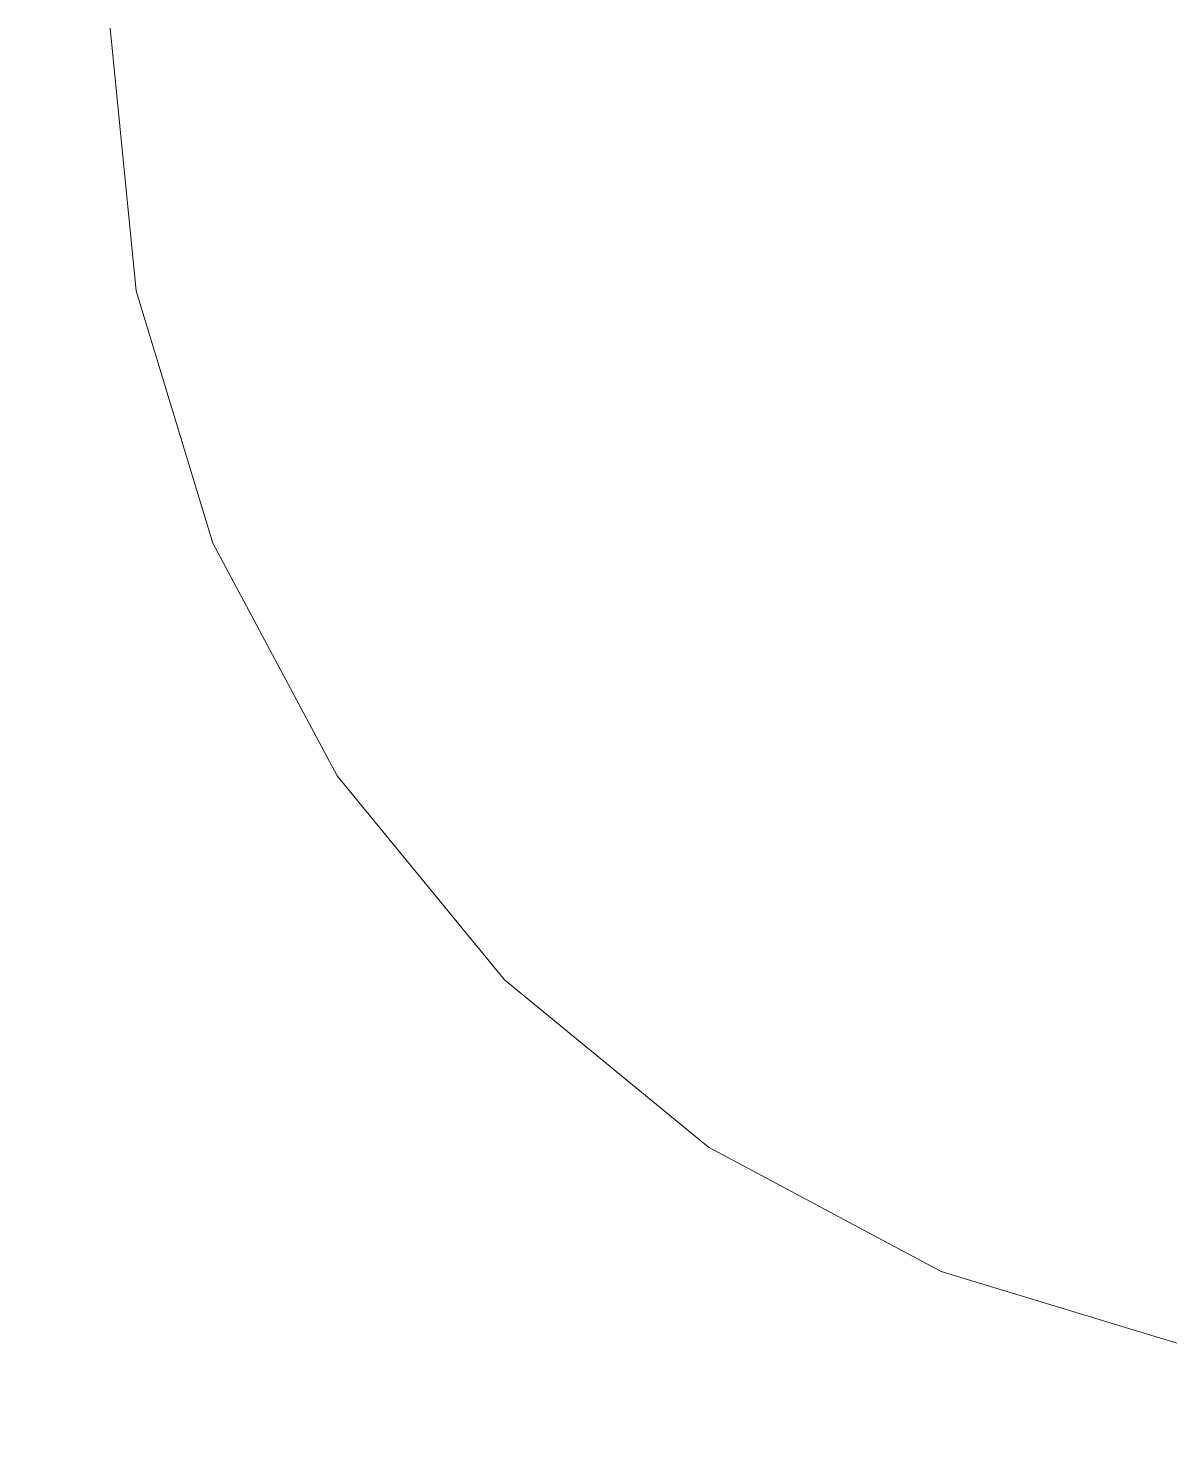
# Model space of a CAD drawing. Header units: metres. Extents: x 48 to 635, y -15 to 39.
# Drawn here: x 492.6111 to 492.696, y -12.098 to -11.9938 of the extents above; entities that cross this region are included whole.
import ezdxf

# ---------------------------------------------------------------- set-up
doc = ezdxf.new("R2010")
doc.units = ezdxf.units.M
doc.header["$MEASUREMENT"] = 0
doc.linetypes.add('Wipeout_Contour', pattern=[1, 0, -1])
doc.layers.add('Interior - Lamp', color=7, linetype='Continuous')
doc.layers.add('Structural - Bearing', color=7, linetype='Continuous')

msp = doc.modelspace()

# ---------------------------------------------------------------- wipeouts: each hides what was drawn before it
at = {"color": 254, "linetype": 'Wipeout_Contour', "lineweight": 0, "ltscale": 19717.710675}
msp.add_wipeout([(492.63226, -11.88127), (491.85728, -11.88127), (491.85728, -14.60127), (492.03728, -14.60127), (492.03728, -12.31127), (493.03728, -12.31127), (493.03728, -14.60127), (493.53972, -14.60127), (493.85728, -14.56592), (493.85728, -11.88127), (492.80226, -11.88127), (492.80226, -11.92127), (492.78579, -11.92127), (492.78797, -11.92306), (492.80041, -11.93821), (492.80965, -11.9555), (492.81534, -11.97426), (492.81726, -11.99377), (492.81534, -12.01328), (492.80965, -12.03203), (492.80041, -12.04932), (492.78797, -12.06448), (492.77282, -12.07691), (492.75553, -12.08615), (492.73677, -12.09184), (492.71726, -12.09377), (492.69775, -12.09184), (492.67899, -12.08615), (492.6617, -12.07691), (492.64655, -12.06448), (492.63411, -12.04932), (492.62487, -12.03203), (492.61918, -12.01328), (492.61726, -11.99377), (492.61918, -11.97426), (492.62487, -11.9555), (492.63411, -11.93821), (492.64655, -11.92306), (492.64873, -11.92127), (492.63226, -11.92127)], dxfattribs=at).dxf.layer = 'Structural - Bearing'

# ---------------------------------------------------------------- next in the draw order: wipeouts: each hides what was drawn before it
at = {"color": 254, "linetype": 'Wipeout_Contour', "lineweight": 0, "ltscale": 1971.329991}
msp.add_wipeout([(492.67973, -12.08615), (492.67899, -12.08615), (492.69775, -12.09184), (492.69813, -12.09184)], dxfattribs=at).dxf.layer = 'Interior - Lamp'

# ---------------------------------------------------------------- next in the draw order: wipeouts: each hides what was drawn before it
at = {"color": 254, "linetype": 'Wipeout_Contour', "lineweight": 0, "ltscale": 1971.298516}
msp.add_wipeout([(492.68191, -12.08615), (492.67973, -12.08615), (492.69813, -12.09184), (492.69924, -12.09184)], dxfattribs=at).dxf.layer = 'Interior - Lamp'

# ---------------------------------------------------------------- next in the draw order: wipeouts: each hides what was drawn before it
at = {"color": 254, "linetype": 'Wipeout_Contour', "lineweight": 0, "ltscale": 1971.258284}
msp.add_wipeout([(492.6617, -12.07691), (492.67899, -12.08615), (492.67973, -12.08615), (492.66277, -12.07691)], dxfattribs=at).dxf.layer = 'Interior - Lamp'
at = {"color": 254, "linetype": 'Wipeout_Contour', "lineweight": 0, "ltscale": 1971.271268}
msp.add_wipeout([(492.68544, -12.08615), (492.68191, -12.08615), (492.69924, -12.09184), (492.70104, -12.09184)], dxfattribs=at).dxf.layer = 'Interior - Lamp'

# ---------------------------------------------------------------- next in the draw order: wipeouts: each hides what was drawn before it
at = {"color": 254, "linetype": 'Wipeout_Contour', "lineweight": 0, "ltscale": 1971.232443}
msp.add_wipeout([(492.66593, -12.07691), (492.66277, -12.07691), (492.67973, -12.08615), (492.68191, -12.08615)], dxfattribs=at).dxf.layer = 'Interior - Lamp'
at = {"color": 254, "linetype": 'Wipeout_Contour', "lineweight": 0, "ltscale": 1971.24496}
msp.add_wipeout([(492.6902, -12.08615), (492.68544, -12.08615), (492.70104, -12.09184), (492.70347, -12.09184)], dxfattribs=at).dxf.layer = 'Interior - Lamp'

# ---------------------------------------------------------------- next in the draw order: wipeouts: each hides what was drawn before it
at = {"color": 254, "linetype": 'Wipeout_Contour', "lineweight": 0, "ltscale": 1971.193458}
msp.add_wipeout([(492.64655, -12.06448), (492.6617, -12.07691), (492.66277, -12.07691), (492.64791, -12.06448)], dxfattribs=at).dxf.layer = 'Interior - Lamp'
at = {"color": 254, "linetype": 'Wipeout_Contour', "lineweight": 0, "ltscale": 1971.215978}
msp.add_wipeout([(492.66593, -12.07691), (492.68191, -12.08615), (492.68544, -12.08615), (492.67107, -12.07691)], dxfattribs=at).dxf.layer = 'Interior - Lamp'
at = {"color": 254, "linetype": 'Wipeout_Contour', "lineweight": 0, "ltscale": 1971.215095}
msp.add_wipeout([(492.696, -12.08615), (492.6902, -12.08615), (492.70347, -12.09184), (492.70642, -12.09184)], dxfattribs=at).dxf.layer = 'Interior - Lamp'

# ---------------------------------------------------------------- next in the draw order: wipeouts: each hides what was drawn before it
at = {"color": 254, "linetype": 'Wipeout_Contour', "lineweight": 0, "ltscale": 1971.173176}
msp.add_wipeout([(492.65193, -12.06448), (492.64791, -12.06448), (492.66277, -12.07691), (492.66593, -12.07691)], dxfattribs=at).dxf.layer = 'Interior - Lamp'
at = {"color": 254, "linetype": 'Wipeout_Contour', "lineweight": 0, "ltscale": 1971.20584}
msp.add_wipeout([(492.67107, -12.07691), (492.68544, -12.08615), (492.6902, -12.08615), (492.67798, -12.07691)], dxfattribs=at).dxf.layer = 'Interior - Lamp'
at = {"color": 254, "linetype": 'Wipeout_Contour', "lineweight": 0, "ltscale": 1971.173992}
msp.add_wipeout([(492.696, -12.08615), (492.70642, -12.09184), (492.7098, -12.09184), (492.70262, -12.08615)], dxfattribs=at).dxf.layer = 'Interior - Lamp'

# ---------------------------------------------------------------- next in the draw order: wipeouts: each hides what was drawn before it
at = {"color": 254, "linetype": 'Wipeout_Contour', "lineweight": 0, "ltscale": 1971.138101}
msp.add_wipeout([(492.63411, -12.04932), (492.64655, -12.06448), (492.64791, -12.06448), (492.63571, -12.04932)], dxfattribs=at).dxf.layer = 'Interior - Lamp'
at = {"color": 254, "linetype": 'Wipeout_Contour', "lineweight": 0, "ltscale": 1971.166685}
msp.add_wipeout([(492.65193, -12.06448), (492.66593, -12.07691), (492.67107, -12.07691), (492.65847, -12.06448)], dxfattribs=at).dxf.layer = 'Interior - Lamp'
at = {"color": 254, "linetype": 'Wipeout_Contour', "lineweight": 0, "ltscale": 1971.198738}
msp.add_wipeout([(492.6864, -12.07691), (492.67798, -12.07691), (492.6902, -12.08615), (492.696, -12.08615)], dxfattribs=at).dxf.layer = 'Interior - Lamp'

# ---------------------------------------------------------------- next in the draw order: wipeouts: each hides what was drawn before it
at = {"color": 254, "linetype": 'Wipeout_Contour', "lineweight": 0, "ltscale": 1971.123503}
msp.add_wipeout([(492.63571, -12.04932), (492.64791, -12.06448), (492.65193, -12.06448), (492.64044, -12.04932)], dxfattribs=at).dxf.layer = 'Interior - Lamp'
at = {"color": 254, "linetype": 'Wipeout_Contour', "lineweight": 0, "ltscale": 1971.170637}
msp.add_wipeout([(492.66726, -12.06448), (492.65847, -12.06448), (492.67107, -12.07691), (492.67798, -12.07691)], dxfattribs=at).dxf.layer = 'Interior - Lamp'
at = {"color": 254, "linetype": 'Wipeout_Contour', "lineweight": 0, "ltscale": 1971.190264}
msp.add_wipeout([(492.6864, -12.07691), (492.696, -12.08615), (492.70262, -12.08615), (492.696, -12.07691)], dxfattribs=at).dxf.layer = 'Interior - Lamp'

# ---------------------------------------------------------------- next in the draw order: wipeouts: each hides what was drawn before it
at = {"color": 254, "linetype": 'Wipeout_Contour', "lineweight": 0, "ltscale": 1971.094526}
msp.add_wipeout([(492.62487, -12.03203), (492.63411, -12.04932), (492.63571, -12.04932), (492.62665, -12.03203)], dxfattribs=at).dxf.layer = 'Interior - Lamp'
at = {"color": 254, "linetype": 'Wipeout_Contour', "lineweight": 0, "ltscale": 1971.126335}
msp.add_wipeout([(492.64813, -12.04932), (492.64044, -12.04932), (492.65193, -12.06448), (492.65847, -12.06448)], dxfattribs=at).dxf.layer = 'Interior - Lamp'
at = {"color": 254, "linetype": 'Wipeout_Contour', "lineweight": 0, "ltscale": 1971.182053}
msp.add_wipeout([(492.66726, -12.06448), (492.67798, -12.07691), (492.6864, -12.07691), (492.67798, -12.06448)], dxfattribs=at).dxf.layer = 'Interior - Lamp'
at = {"color": 254, "linetype": 'Wipeout_Contour', "lineweight": 0, "ltscale": 1971.173246}
msp.add_wipeout([(492.696, -12.07691), (492.70262, -12.08615), (492.7098, -12.08615), (492.70642, -12.07691)], dxfattribs=at).dxf.layer = 'Interior - Lamp'

# ---------------------------------------------------------------- next in the draw order: linework, layer by layer
at = {"layer": 'Interior - Lamp', "color": 2, "linetype": 'Continuous', "lineweight": 13, "true_color": 0xffeb28}
msp.add_line((492.69775, -12.09184), (492.67899, -12.08615), dxfattribs=at)

# ---------------------------------------------------------------- next in the draw order: wipeouts: each hides what was drawn before it
at = {"color": 254, "linetype": 'Wipeout_Contour', "lineweight": 0, "ltscale": 1971.086143}
msp.add_wipeout([(492.62665, -12.03203), (492.63571, -12.04932), (492.64044, -12.04932), (492.63191, -12.03203)], dxfattribs=at).dxf.layer = 'Interior - Lamp'
at = {"color": 254, "linetype": 'Wipeout_Contour', "lineweight": 0, "ltscale": 1971.142611}
msp.add_wipeout([(492.65847, -12.04932), (492.64813, -12.04932), (492.65847, -12.06448), (492.66726, -12.06448)], dxfattribs=at).dxf.layer = 'Interior - Lamp'
at = {"color": 254, "linetype": 'Wipeout_Contour', "lineweight": 0, "ltscale": 1971.197665}
msp.add_wipeout([(492.6902, -12.06448), (492.67798, -12.06448), (492.6864, -12.07691), (492.696, -12.07691)], dxfattribs=at).dxf.layer = 'Interior - Lamp'

# ---------------------------------------------------------------- next in the draw order: linework, layer by layer
at = {"layer": 'Interior - Lamp', "color": 2, "linetype": 'Continuous', "lineweight": 13, "true_color": 0xffeb28}
msp.add_line((492.67899, -12.08615), (492.6617, -12.07691), dxfattribs=at)

# ---------------------------------------------------------------- next in the draw order: wipeouts: each hides what was drawn before it
at = {"color": 254, "linetype": 'Wipeout_Contour', "lineweight": 0, "ltscale": 1971.06493}
msp.add_wipeout([(492.61918, -12.01328), (492.62487, -12.03203), (492.62665, -12.03203), (492.62107, -12.01328)], dxfattribs=at).dxf.layer = 'Interior - Lamp'
at = {"color": 254, "linetype": 'Wipeout_Contour', "lineweight": 0, "ltscale": 1971.097818}
msp.add_wipeout([(492.63191, -12.03203), (492.64044, -12.04932), (492.64813, -12.04932), (492.64044, -12.03203)], dxfattribs=at).dxf.layer = 'Interior - Lamp'
at = {"color": 254, "linetype": 'Wipeout_Contour', "lineweight": 0, "ltscale": 1971.169277}
msp.add_wipeout([(492.65847, -12.04932), (492.66726, -12.06448), (492.67798, -12.06448), (492.67107, -12.04932)], dxfattribs=at).dxf.layer = 'Interior - Lamp'
at = {"color": 254, "linetype": 'Wipeout_Contour', "lineweight": 0, "ltscale": 1971.213278}
msp.add_wipeout([(492.70347, -12.06448), (492.6902, -12.06448), (492.696, -12.07691), (492.70642, -12.07691)], dxfattribs=at).dxf.layer = 'Interior - Lamp'

# ---------------------------------------------------------------- next in the draw order: linework, layer by layer
at = {"layer": 'Interior - Lamp', "color": 2, "linetype": 'Continuous', "lineweight": 13, "true_color": 0xffeb28}
msp.add_line((492.6617, -12.07691), (492.64655, -12.06448), dxfattribs=at)

# ---------------------------------------------------------------- next in the draw order: wipeouts: each hides what was drawn before it
at = {"color": 254, "linetype": 'Wipeout_Contour', "lineweight": 0, "ltscale": 1971.064185}
msp.add_wipeout([(492.62107, -12.01328), (492.62665, -12.03203), (492.63191, -12.03203), (492.62665, -12.01328)], dxfattribs=at).dxf.layer = 'Interior - Lamp'
at = {"color": 254, "linetype": 'Wipeout_Contour', "lineweight": 0, "ltscale": 1971.124738}
msp.add_wipeout([(492.65193, -12.03203), (492.64044, -12.03203), (492.64813, -12.04932), (492.65847, -12.04932)], dxfattribs=at).dxf.layer = 'Interior - Lamp'
at = {"color": 254, "linetype": 'Wipeout_Contour', "lineweight": 0, "ltscale": 1971.203408}
msp.add_wipeout([(492.68544, -12.04932), (492.67107, -12.04932), (492.67798, -12.06448), (492.6902, -12.06448)], dxfattribs=at).dxf.layer = 'Interior - Lamp'

# ---------------------------------------------------------------- next in the draw order: linework, layer by layer
at = {"layer": 'Interior - Lamp', "color": 2, "linetype": 'Continuous', "lineweight": 13, "true_color": 0xffeb28}
msp.add_line((492.64655, -12.06448), (492.63411, -12.04932), dxfattribs=at)

# ---------------------------------------------------------------- next in the draw order: wipeouts: each hides what was drawn before it
at = {"color": 254, "linetype": 'Wipeout_Contour', "lineweight": 0, "ltscale": 1971.052922}
msp.add_wipeout([(492.61726, -11.99377), (492.61918, -12.01328), (492.62107, -12.01328), (492.61918, -11.99377)], dxfattribs=at).dxf.layer = 'Interior - Lamp'
at = {"color": 254, "linetype": 'Wipeout_Contour', "lineweight": 0, "ltscale": 1971.084369}
msp.add_wipeout([(492.62665, -12.01328), (492.63191, -12.03203), (492.64044, -12.03203), (492.63571, -12.01328)], dxfattribs=at).dxf.layer = 'Interior - Lamp'
at = {"color": 254, "linetype": 'Wipeout_Contour', "lineweight": 0, "ltscale": 1971.163729}
msp.add_wipeout([(492.66593, -12.03203), (492.65193, -12.03203), (492.65847, -12.04932), (492.67107, -12.04932)], dxfattribs=at).dxf.layer = 'Interior - Lamp'
at = {"color": 254, "linetype": 'Wipeout_Contour', "lineweight": 0, "ltscale": 1971.241786}
msp.add_wipeout([(492.70104, -12.04932), (492.68544, -12.04932), (492.6902, -12.06448), (492.70347, -12.06448)], dxfattribs=at).dxf.layer = 'Interior - Lamp'

# ---------------------------------------------------------------- next in the draw order: linework, layer by layer
at = {"layer": 'Interior - Lamp', "color": 2, "linetype": 'Continuous', "lineweight": 13, "true_color": 0xffeb28}
msp.add_line((492.63411, -12.04932), (492.62487, -12.03203), dxfattribs=at)

# ---------------------------------------------------------------- next in the draw order: wipeouts: each hides what was drawn before it
at = {"color": 254, "linetype": 'Wipeout_Contour', "lineweight": 0, "ltscale": 1971.06304}
msp.add_wipeout([(492.61918, -11.99377), (492.62107, -12.01328), (492.62665, -12.01328), (492.62487, -11.99377)], dxfattribs=at).dxf.layer = 'Interior - Lamp'
at = {"color": 254, "linetype": 'Wipeout_Contour', "lineweight": 0, "ltscale": 1971.120134}
msp.add_wipeout([(492.64791, -12.01328), (492.63571, -12.01328), (492.64044, -12.03203), (492.65193, -12.03203)], dxfattribs=at).dxf.layer = 'Interior - Lamp'
at = {"color": 254, "linetype": 'Wipeout_Contour', "lineweight": 0, "ltscale": 1971.211952}
msp.add_wipeout([(492.66593, -12.03203), (492.67107, -12.04932), (492.68544, -12.04932), (492.68191, -12.03203)], dxfattribs=at).dxf.layer = 'Interior - Lamp'

# ---------------------------------------------------------------- next in the draw order: linework, layer by layer
at = {"layer": 'Interior - Lamp', "color": 2, "linetype": 'Continuous', "lineweight": 13, "true_color": 0xffeb28}
msp.add_line((492.61918, -12.01328), (492.61726, -11.99377), dxfattribs=at)

# ---------------------------------------------------------------- next in the draw order: wipeouts: each hides what was drawn before it
at = {"color": 254, "linetype": 'Wipeout_Contour', "lineweight": 0, "ltscale": 1971.090867}
msp.add_wipeout([(492.62487, -11.99377), (492.62665, -12.01328), (492.63571, -12.01328), (492.63411, -11.99377)], dxfattribs=at).dxf.layer = 'Interior - Lamp'
at = {"color": 254, "linetype": 'Wipeout_Contour', "lineweight": 0, "ltscale": 1971.16845}
msp.add_wipeout([(492.66277, -12.01328), (492.64791, -12.01328), (492.65193, -12.03203), (492.66593, -12.03203)], dxfattribs=at).dxf.layer = 'Interior - Lamp'
at = {"color": 254, "linetype": 'Wipeout_Contour', "lineweight": 0, "ltscale": 1971.266502}
msp.add_wipeout([(492.69924, -12.03203), (492.68191, -12.03203), (492.68544, -12.04932), (492.70104, -12.04932)], dxfattribs=at).dxf.layer = 'Interior - Lamp'

# ---------------------------------------------------------------- next in the draw order: linework, layer by layer
at = {"layer": 'Interior - Lamp', "color": 2, "linetype": 'Continuous', "lineweight": 13, "true_color": 0xffeb28}
msp.add_line((492.62487, -12.03203), (492.61918, -12.01328), dxfattribs=at)

# ---------------------------------------------------------------- next in the draw order: wipeouts: each hides what was drawn before it
at = {"color": 254, "linetype": 'Wipeout_Contour', "lineweight": 0, "ltscale": 1971.132851}
msp.add_wipeout([(492.64655, -11.99377), (492.63411, -11.99377), (492.63571, -12.01328), (492.64791, -12.01328)], dxfattribs=at).dxf.layer = 'Interior - Lamp'
at = {"color": 254, "linetype": 'Wipeout_Contour', "lineweight": 0, "ltscale": 1971.226649}
msp.add_wipeout([(492.67973, -12.01328), (492.66277, -12.01328), (492.66593, -12.03203), (492.68191, -12.03203)], dxfattribs=at).dxf.layer = 'Interior - Lamp'

# ---------------------------------------------------------------- next in the draw order: wipeouts: each hides what was drawn before it
at = {"color": 254, "linetype": 'Wipeout_Contour', "lineweight": 0, "ltscale": 1971.186856}
msp.add_wipeout([(492.64655, -11.99377), (492.64791, -12.01328), (492.66277, -12.01328), (492.6617, -11.99377)], dxfattribs=at).dxf.layer = 'Interior - Lamp'
at = {"color": 254, "linetype": 'Wipeout_Contour', "lineweight": 0, "ltscale": 1971.291984}
msp.add_wipeout([(492.69813, -12.01328), (492.67973, -12.01328), (492.68191, -12.03203), (492.69924, -12.03203)], dxfattribs=at).dxf.layer = 'Interior - Lamp'

# ---------------------------------------------------------------- next in the draw order: wipeouts: each hides what was drawn before it
at = {"color": 254, "linetype": 'Wipeout_Contour', "lineweight": 0, "ltscale": 1971.250616}
msp.add_wipeout([(492.67899, -11.99377), (492.6617, -11.99377), (492.66277, -12.01328), (492.67973, -12.01328)], dxfattribs=at).dxf.layer = 'Interior - Lamp'

# ---------------------------------------------------------------- next in the draw order: wipeouts: each hides what was drawn before it
at = {"color": 254, "linetype": 'Wipeout_Contour', "lineweight": 0, "ltscale": 1971.321589}
msp.add_wipeout([(492.69775, -11.99377), (492.67899, -11.99377), (492.67973, -12.01328), (492.69813, -12.01328)], dxfattribs=at).dxf.layer = 'Interior - Lamp'

doc.saveas('drawing.dxf')
